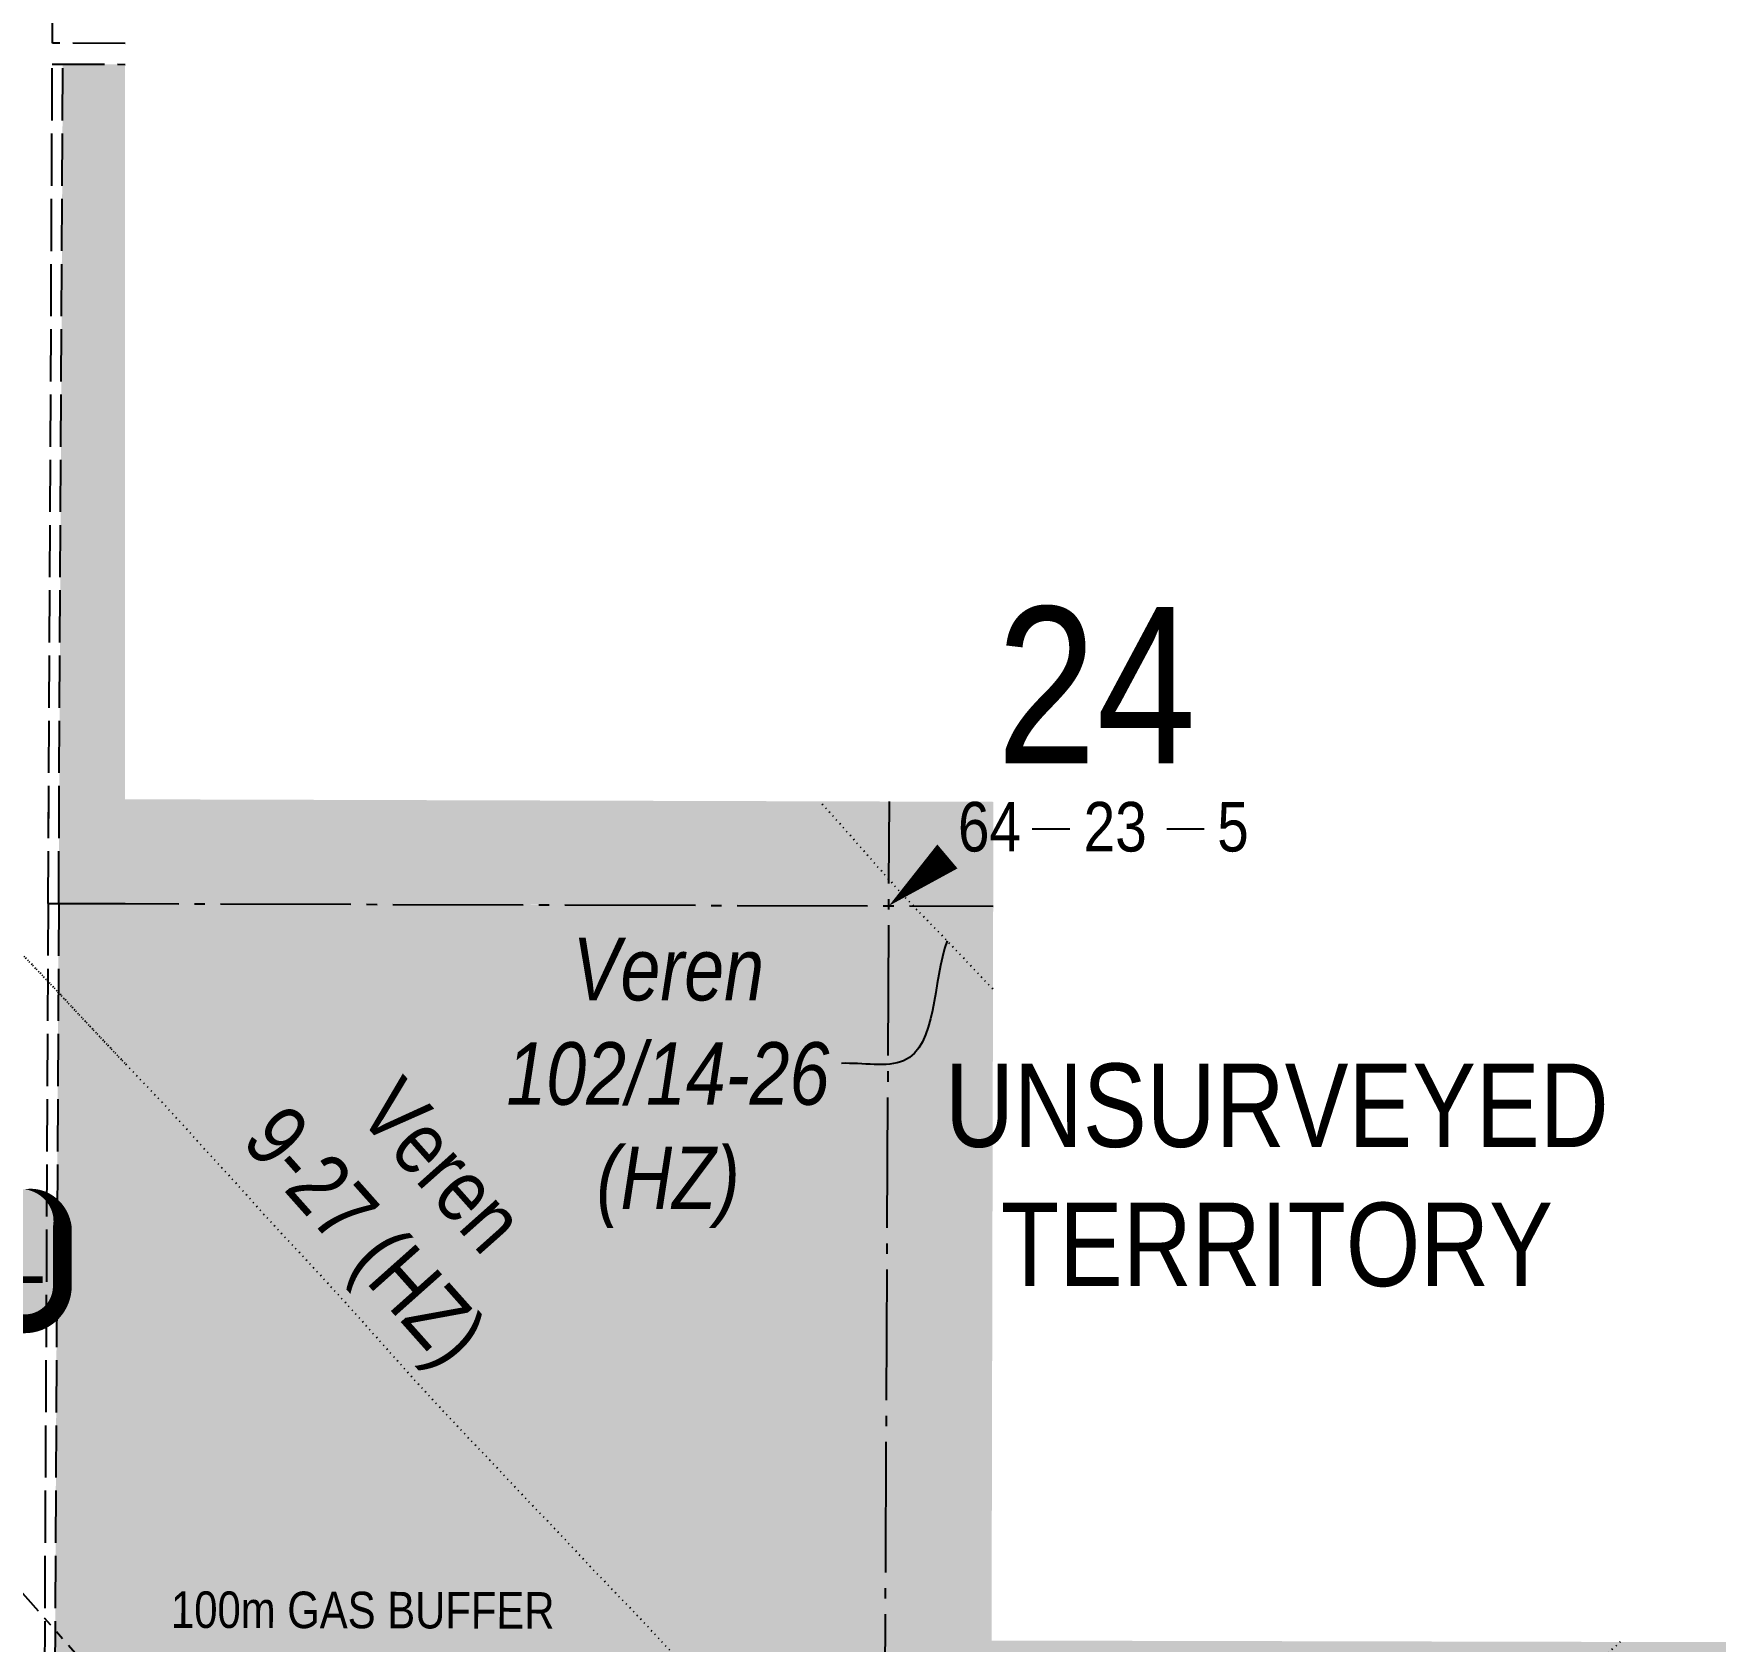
# Model space of a CAD drawing. Header units: inches. Extents: x 464475 to 485921, y 6038951 to 6050475.
# Drawn here: x 483571 to 485193, y 6045549 to 6047089 of the extents above; entities that cross this region are included whole.
import ezdxf
from ezdxf.enums import TextEntityAlignment as Align

# ---------------------------------------------------------------- set-up
doc = ezdxf.new("R2010")
doc.units = ezdxf.units.IN
doc.header["$LTSCALE"] = 5
for name, pattern in [('foc-DOT', [1, 0.2, -0.8]), ('foc-DRILLPATH', [14.75, 6, -1.75, 1.75, -1.75, 1.75, -1.75]), ('foc-QUARTERLINE', [33, 25, -3, 2, -3]), ('foc-UNSURVEYED', [12.5, 10, -2.5])]:
    doc.linetypes.add(name, pattern=pattern)
for name, color, linetype in [('10', 1, 'Continuous'), ('9', 3, 'Continuous'), ('ABADATA-DRILL-T', 8, 'Continuous'), ('AS-DRILL', 8, 'foc-DOT'), ('AS-TARGET-GAS', 182, 'Continuous'), ('AS-TARGET-GAS-H', 181, 'Continuous'), ('H-CP', 51, 'Continuous'), ('L-BD', 7, 'Continuous'), ('L-QSEC', 8, 'foc-QUARTERLINE'), ('L-SECLBL', 7, 'Continuous'), ('L-UNS-T', 3, 'Continuous'), ('L-USEC', 7, 'foc-UNSURVEYED'), ('P-PDRILLPATH', 12, 'foc-DRILLPATH')]:
    doc.layers.add(name, color=color, linetype=linetype)
doc.styles.add('80', font='ARIALN.TTF', dxfattribs={"height": 10})
doc.styles.add('80CG', font='ARIALN.TTF', dxfattribs={"height": 10})
doc.styles.add('80L', font='ARIALN.TTF', dxfattribs={"height": 10})
doc.styles.add('SIMPLEX', font='ARIALN.TTF')
doc.dimstyles.new('Compass 5 000', dxfattribs={"dimscale": 5, "dimtxt": 9, "dimasz": 2, "dimexe": 0.2, "dimexo": 0.0625, "dimgap": 0.5, "dimtad": 0, "dimtih": 1, "dimtoh": 1, "dimzin": 0, "dimdsep": 46, "dimtxsty": '80CG', "dimcen": 0.1, "dimse1": 1, "dimse2": 1, "dimclrd": 256, "dimclrt": 256, "dimaunit": 1, "dimadec": 4, "dimazin": 0, "dimtfac": 0.06, "dimtofl": 0, "dimtmove": 0, "dimatfit": 1, "dimfxl": 0.2, "dimtolj": 1, "dimtzin": 0, "dimlwd": -1, "dimarcsym": 0})

# ---------------------------------------------------------------- blocks, each defined once
blk = doc.blocks.new('*U508')
h = blk.add_hatch(color=254)
edge = h.paths.add_edge_path()
edge.add_line((-11.5, -11.5), (11.5, -11.5))
edge.add_arc((11.5, -5.5), 6, 270, 360)
edge.add_line((17.5, -5.5), (17.5, 4))
edge.add_arc((11.5, 4), 6, 0, 90)
edge.add_line((11.5, 10), (-11.5, 10))
edge.add_arc((-11.5, 4), 6, 90, 180)
edge.add_line((-17.5, 4), (-17.5, -5.5))
edge.add_arc((-11.5, -5.5), 6, 180, 270)
at = {"color": 1, "flags": 128}
blk.add_lwpolyline([(-11.5, -11.5, 3, 3, 0), (11.5, -11.5, 3, 3, 0.414214), (17.5, -5.5, 3, 3, 0), (17.5, 4, 3, 0, 0.414214), (11.5, 10, 0, 0, 0), (-11.5, 10, 0, 0, 0.414214), (-17.5, 4, 0, 0, 0), (-17.5, -5.5, 0, 3, 0.414214)], format="xyseb", close=True, dxfattribs=at)
blk.add_lwpolyline([(5.78, -3.39, 0, 10, 0), (0, 0, 5, 5, 0)], format="xyseb", dxfattribs=at)
at = {"color": 1, "style": '80'}
blk.add_attdef('ENTER_TEXT_001', (-35.99, -5), '', height=10, dxfattribs=at)
blk = doc.blocks.new('L-SECLBL')
at = {"layer": '9', "color": 7}
for p, q in [((-5.08, -27.83), (-12.29, -27.83)), ((20.7, -27.83), (13.5, -27.83))]:
    blk.add_line(p, q, dxfattribs=at)
at = {"layer": '10', "color": 2, "style": 'SIMPLEX'}
blk.add_attdef('SEC', text='', height=30, dxfattribs=at).set_placement((0, 0), align=Align.MIDDLE)
at = {"layer": '10', "color": 5, "style": '80L'}
blk.add_attdef('TWP', text='', height=9.5, dxfattribs=at).set_placement((-14.43, -27.37), align=Align.MIDDLE_RIGHT)
blk.add_attdef('RGE', text='', height=9.5, dxfattribs=at).set_placement((3.62, -27.37), align=Align.MIDDLE_CENTER)
blk.add_attdef('MER', text='', height=9.5, dxfattribs=at).set_placement((23.17, -27.37), align=Align.MIDDLE_LEFT)

msp = doc.modelspace()

# ---------------------------------------------------------------- hatches: boundary and pattern name
at = {"layer": 'AS-TARGET-GAS-H'}
h = msp.add_hatch(color=256, dxfattribs=at)
h.dxf.hatch_style = 1
h.paths.add_polyline_path([(484487.266, 6045599.997), (483731.927, 6045601.719), (483735.623, 6046355.571), (483685.65, 6046355.816), (483681.709, 6045551.86), (484487.152, 6045550.023)])
at = {"layer": 'H-CP'}
h = msp.add_hatch(color=256, dxfattribs=at)
h.dxf.hatch_style = 1
h.paths.add_polyline_path([(483658.866, 6047059.932), (483599.209, 6047060.151), (483595.267, 6046256.135), (483658.866, 6046255.947)])
h = msp.add_hatch(color=256, dxfattribs=at)
h.dxf.hatch_style = 1
h.paths.add_polyline_path([(484490.709, 6046353.446), (483595.757, 6046356.081), (483595.267, 6046256.135), (484490.487, 6046253.499)])
h = msp.add_hatch(color=256, dxfattribs=at)
h.dxf.hatch_style = 1
h.paths.add_polyline_path([(484490.709, 6046353.446), (484391.014, 6046353.74), (484390.54, 6046253.794), (484490.487, 6046253.499)])
h = msp.add_hatch(color=256, dxfattribs=at)
h.dxf.hatch_style = 1
h.paths.add_polyline_path([(483595.268, 6046256.076), (483591.325, 6045452.118), (484386.732, 6045450.305), (484390.54, 6046253.794)])
h = msp.add_hatch(color=256, dxfattribs=at)
h.dxf.hatch_style = 1
h.paths.add_polyline_path([(483658.866, 6046255.947), (483595.268, 6046256.135), (483591.326, 6045452.118), (483658.866, 6045451.964)])
h = msp.add_hatch(color=256, dxfattribs=at)
h.dxf.hatch_style = 1
h.paths.add_polyline_path([(485192.66, 6045548.458), (484488.921, 6045550.025), (484490.487, 6046253.499), (484390.54, 6046253.794), (484386.732, 6045450.305), (485192.203, 6045448.512)])

# ---------------------------------------------------------------- linework, layer by layer
at = {"layer": 'AS-DRILL', "flags": 128}
for points in [[(483658.866, 6046102.754), (483656.231, 6046105.503), (483637.344, 6046125.562), (483618.427, 6046145.66), (483599.671, 6046165.807), (483580.844, 6046185.935), (483561.706, 6046205.755), (483542.749, 6046225.743), (483523.953, 6046245.921), (483505.177, 6046266.149), (483486.571, 6046286.475), (483467.986, 6046306.742), (483449.37, 6046327.139), (483430.674, 6046347.366), (483411.577, 6046367.365), (483392.51, 6046387.274), (483373.352, 6046407.174), (483354.425, 6046427.152), (483335.638, 6046447.27), (483316.641, 6046467.238), (483297.875, 6046487.386), (483278.868, 6046507.395), (483259.569, 6046527.025), (483240.22, 6046546.715), (483221.273, 6046566.744), (483202.808, 6046587.16), (483184.213, 6046607.546), (483165.185, 6046627.405), (483145.806, 6046646.916), (483126.407, 6046666.466), (483107.248, 6046686.226), (483088.432, 6046706.313), (483069.705, 6046726.441), (483050.698, 6046746.38), (483031.681, 6046766.358), (483012.854, 6046786.496), (482993.927, 6046806.505), (482975.03, 6046826.543), (482956.243, 6046846.62), (482937.437, 6046866.768), (482918.58, 6046886.866), (482899.674, 6046906.914), (482880.817, 6046926.952), (482862.1, 6046947.14), (482843.224, 6046967.238), (482823.986, 6046986.988), (482804.868, 6047006.867), (482785.831, 6047026.816), (482766.522, 6047046.436), (482747.384, 6047066.265), (482728.557, 6047086.403), (482709.621, 6047106.471), (482690.744, 6047126.53), (482671.857, 6047146.598), (482652.92, 6047166.606), (482633.883, 6047186.545), (482614.735, 6047206.364), (482595.607, 6047226.214), (482576.409, 6047246.003), (482557.221, 6047265.753), (482519.116, 6047305.621), (482499.948, 6047325.47), (482480.8, 6047345.209), (482461.712, 6047365.068), (482442.634, 6047384.948), (482423.527, 6047404.827), (482404.248, 6047424.567), (482384.81, 6047444.237), (482365.943, 6047464.285), (482347.909, 6047485.1), (482330.017, 6047506.043), (482311.803, 6047526.688), (482293.448, 6047547.164), (482275.174, 6047567.759), (482256.769, 6047588.265), (482238.364, 6047608.741), (482220.12, 6047629.426), (482201.655, 6047649.892), (482183.1, 6047670.239), (482164.865, 6047690.854), (482146.822, 6047711.668), (482128.528, 6047732.254), (482110.294, 6047752.889), (482092.31, 6047773.683), (482072.861, 6047793.124), (482052.668, 6047811.888), (482033.178, 6047831.349), (482014.261, 6047851.297), (481995.735, 6047871.673), (481977.241, 6047892.17), (481958.786, 6047912.646), (481940.241, 6047933.053), (481921.735, 6047953.469), (481903.039, 6047973.626), (481884.283, 6047993.774), (481865.476, 6048013.911), (481846.82, 6048034.148), (481828.506, 6048054.674), (481810.051, 6048075.12), (481788.781, 6048098.839), (481771.551, 6048118.32)], [(485091.24, 6045548.684), (485088.21, 6045545.731), (485081.362, 6045539.672), (485074.184, 6045533.736), (485066.522, 6045526.941), (485058.099, 6045519.76), (485049.256, 6045512.642), (485040.675, 6045506.001), (485031.835, 6045499.602), (485021.939, 6045491.918), (485012.079, 6045483.504), (485002.641, 6045475.308), (484993.051, 6045466.733), (484983.57, 6045457.887), (484974.41, 6045449.299), (484965.562, 6045441.3), (484956.846, 6045433.491), (484948.721, 6045426.059), (484940.677, 6045418.656), (484932.552, 6045411.214), (484924.959, 6045404.169), (484917.768, 6045397.502), (484910.597, 6045390.916), (484902.665, 6045384.003), (484894.11, 6045376.502), (484885.412, 6045368.313), (484876.421, 6045359.574), (484867.8, 6045350.815), (484859.339, 6045342.094), (484850.609, 6045333.434), (484842.121, 6045325.214), (484833.794, 6045317.423), (484825.179, 6045309.783), (484816.311, 6045301.714), (484807.312, 6045293.466), (484797.714, 6045285.21), (484787.996, 6045277.045), (484778.106, 6045268.481), (484768.466, 6045259.876), (484758.905, 6045251.25), (484749.274, 6045242.385), (484739.652, 6045233.46), (484730.763, 6045225.101), (484722.398, 6045217.49), (484714.015, 6045210.349), (484705.431, 6045203.259), (484697.13, 6045196.598), (484689.603, 6045190.652), (484682.156, 6045184.987), (484674.009, 6045179.095), (484664.426, 6045172.2), (484654.069, 6045164.138), (484643.392, 6045156.327), (484632.29, 6045149.499), (484621.083, 6045143.611), (484609.531, 6045138.855), (484597.505, 6045135.651), (484585.14, 6045134.478), (484573.162, 6045135.054), (484561.702, 6045137.187), (484551.081, 6045141.307), (484541.199, 6045147.213), (484532.292, 6045154.364), (484524.92, 6045162.549), (484519.377, 6045170.465), (484517.193, 6045174.045), (484514.068, 6045179.41), (484512.213, 6045182.608), (484509.891, 6045186.409), (484507.149, 6045190.422), (484503.919, 6045194.727), (484500.061, 6045199.395), (484495.494, 6045204.366), (484493.364, 6045206.546), (484487.959, 6045211.882), (484482.016, 6045217.729), (484475.537, 6045224.269), (484468.59, 6045231.362), (484461.195, 6045239.066), (484453.354, 6045247.303), (484445.024, 6045255.922), (484436.406, 6045264.952), (484427.799, 6045274.342), (484419.164, 6045283.973), (484410.539, 6045293.723), (484401.775, 6045303.534), (484392.67, 6045313.246), (484383.405, 6045322.989), (484379.385, 6045327.268), (484375.107, 6045331.858), (484374.112, 6045332.943), (484368.659, 6045338.738), (484359.265, 6045348.692), (484349.881, 6045358.746), (484340.408, 6045368.73), (484330.914, 6045378.684), (484312.027, 6045398.703), (484293.341, 6045418.92), (484274.786, 6045439.336), (484256.271, 6045459.723), (484237.594, 6045479.91), (484218.727, 6045499.948), (484199.811, 6045519.996), (484181.124, 6045540.174), (484162.378, 6045560.441), (484143.411, 6045580.43), (484124.264, 6045600.279), (484105.186, 6045620.138), (484086.399, 6045640.316), (484067.523, 6045660.364), (484048.294, 6045680.124), (484029.408, 6045700.192), (484010.611, 6045720.329), (483991.544, 6045740.198), (483972.707, 6045760.246), (483953.87, 6045780.354), (483935.184, 6045800.601), (483916.89, 6045821.177), (483898.565, 6045841.752), (483880.211, 6045862.318), (483861.696, 6045882.724), (483843.1, 6045903.041), (483824.354, 6045923.289), (483805.477, 6045943.377), (483786.912, 6045963.704), (483768.608, 6045984.299), (483750.002, 6046004.566), (483731.356, 6046024.903), (483712.941, 6046045.379), (483694.286, 6046065.676), (483675.308, 6046085.604), (483656.231, 6046105.503), (483637.344, 6046125.562), (483618.427, 6046145.66), (483599.671, 6046165.807), (483580.844, 6046185.935), (483561.706, 6046205.755), (483542.749, 6046225.743), (483523.953, 6046245.921), (483505.177, 6046266.149), (483486.571, 6046286.475), (483467.986, 6046306.742), (483449.37, 6046327.139), (483430.674, 6046347.366), (483421.864, 6046356.593)], [(484490.11, 6046174.096), (484475.681, 6046189.302), (484456.764, 6046209.271), (484437.776, 6046229.229), (484418.508, 6046248.939), (484399.611, 6046268.957), (484381.297, 6046289.553), (484363.163, 6046310.297), (484344.949, 6046330.972), (484326.454, 6046351.389), (484324.168, 6046353.936)]]:
    msp.add_lwpolyline(points, dxfattribs=at)
at = {"layer": 'L-QSEC'}
for p, q in [((484386.732, 6045450.305), (484391.014, 6046353.74)), ((483585.217, 6046256.164), (483658.866, 6046255.947)), ((483585.217, 6046256.164), (484490.487, 6046253.499))]:
    msp.add_line(p, q, dxfattribs=at)
at = {"layer": 'L-SECLBL', "flags": 128}
msp.add_lwpolyline([(484390.54, 6046253.794, 0, 29.984, 0), (484446.647, 6046301.126, 0, 0, 0)], format="xyseb", dxfattribs=at)
at = {"layer": 'L-USEC'}
for p, q in [((483589.256, 6047080.253), (483589.647, 6047160.09)), ((483658.866, 6047079.85), (483589.256, 6047080.253)), ((483585.216, 6046256.125), (483589.157, 6047060.187)), ((483589.157, 6047060.187), (483658.866, 6047059.932)), ((483595.267, 6046256.135), (483599.209, 6047060.151)), ((483585.216, 6046256.125), (483585.706, 6046356.11)), ((483595.267, 6046256.135), (483595.757, 6046356.081)), ((483585.213, 6046256.125), (483581.271, 6045452.07)), ((483585.213, 6046256.125), (483581.271, 6045452.07)), ((483595.268, 6046256.076), (483591.326, 6045452.012)), ((483595.268, 6046256.076), (483591.326, 6045452.012))]:
    msp.add_line(p, q, dxfattribs=at)
at = {"layer": 'P-PDRILLPATH'}
msp.add_line((483360.551, 6045821.91), (485085.013, 6043869.303), dxfattribs=at)

# ---------------------------------------------------------------- block references
at = {"layer": 'L-BD', "linetype": 'Continuous'}
ref = msp.add_blockref('*U508', (483493.792, 6045922.373), dxfattribs=dict(at, xscale=5.99681988, yscale=5.99681988, zscale=5.99681988))
ref.add_attrib('ENTER_TEXT_001', 'HEEL', (483402.736, 6045892.389), dxfattribs={"layer": '0', "color": 1, "height": 59.9682, "style": '80'})
at = {"layer": 'L-SECLBL', "xscale": 4.9973499, "yscale": 4.9973499, "zscale": 4.9973499}
msp.add_blockref('L-SECLBL', (484589.311, 6046466.395), dxfattribs=at).add_auto_attribs({'SEC': '24', 'TWP': '64', 'RGE': '23', 'MER': '5'})

# ---------------------------------------------------------------- texts
at = {"layer": 'ABADATA-DRILL-T', "insert": (484018.718, 6046223.169), "char_height": 59.9682, "attachment_point": 1, "style": '80L'}
msp.add_mtext_dynamic_manual_height_columns('\\pi68.961;{\\fArial Narrow|b0|i1|c0|p34;Veren\\P\\pi5.4751;102/14-26 \\P\\pi91.766;(HZ)}', width=311.03656, gutter_width=300.158, heights=[0], dxfattribs=at)
at = {"layer": 'ABADATA-DRILL-T', "insert": (483881.813, 6046141.714), "char_height": 59.9682, "attachment_point": 1, "rotation": 311.688085, "style": '80L'}
msp.add_mtext_dynamic_manual_height_columns('\\pi64.583;Veren\\P\\pi10.178;9-27 (HZ)', width=307.31214, gutter_width=300.158, heights=[0], dxfattribs=at)
at = {"layer": 'AS-TARGET-GAS', "insert": (483702.894, 6045597.145), "char_height": 34.98145, "attachment_point": 1, "rotation": 359.872457, "style": '80L'}
msp.add_mtext_dynamic_manual_height_columns('100m GAS BUFFER', width=419.90887, gutter_width=950, heights=[0], dxfattribs=at)
at = {"layer": 'L-UNS-T', "color": 3, "insert": (484762.234, 6045995.577), "char_height": 79.9576, "attachment_point": 5, "style": '80L'}
msp.add_mtext_dynamic_manual_height_columns('UNSURVEYED TERRITORY', width=631.73375, gutter_width=237.374, heights=[0], dxfattribs=at)

# ---------------------------------------------------------------- leaders
at = {"layer": 'ABADATA-DRILL-T', "path_type": 1}
msp.add_leader([(484446.268, 6046220.303), (484404.658, 6046105.343), (484345.092, 6046102.863)], dimstyle='Compass 5 000', override={"dimasz": 12, "dimgap": 0.5, "dimtad": 0}, dxfattribs=at)

doc.saveas('drawing.dxf')
